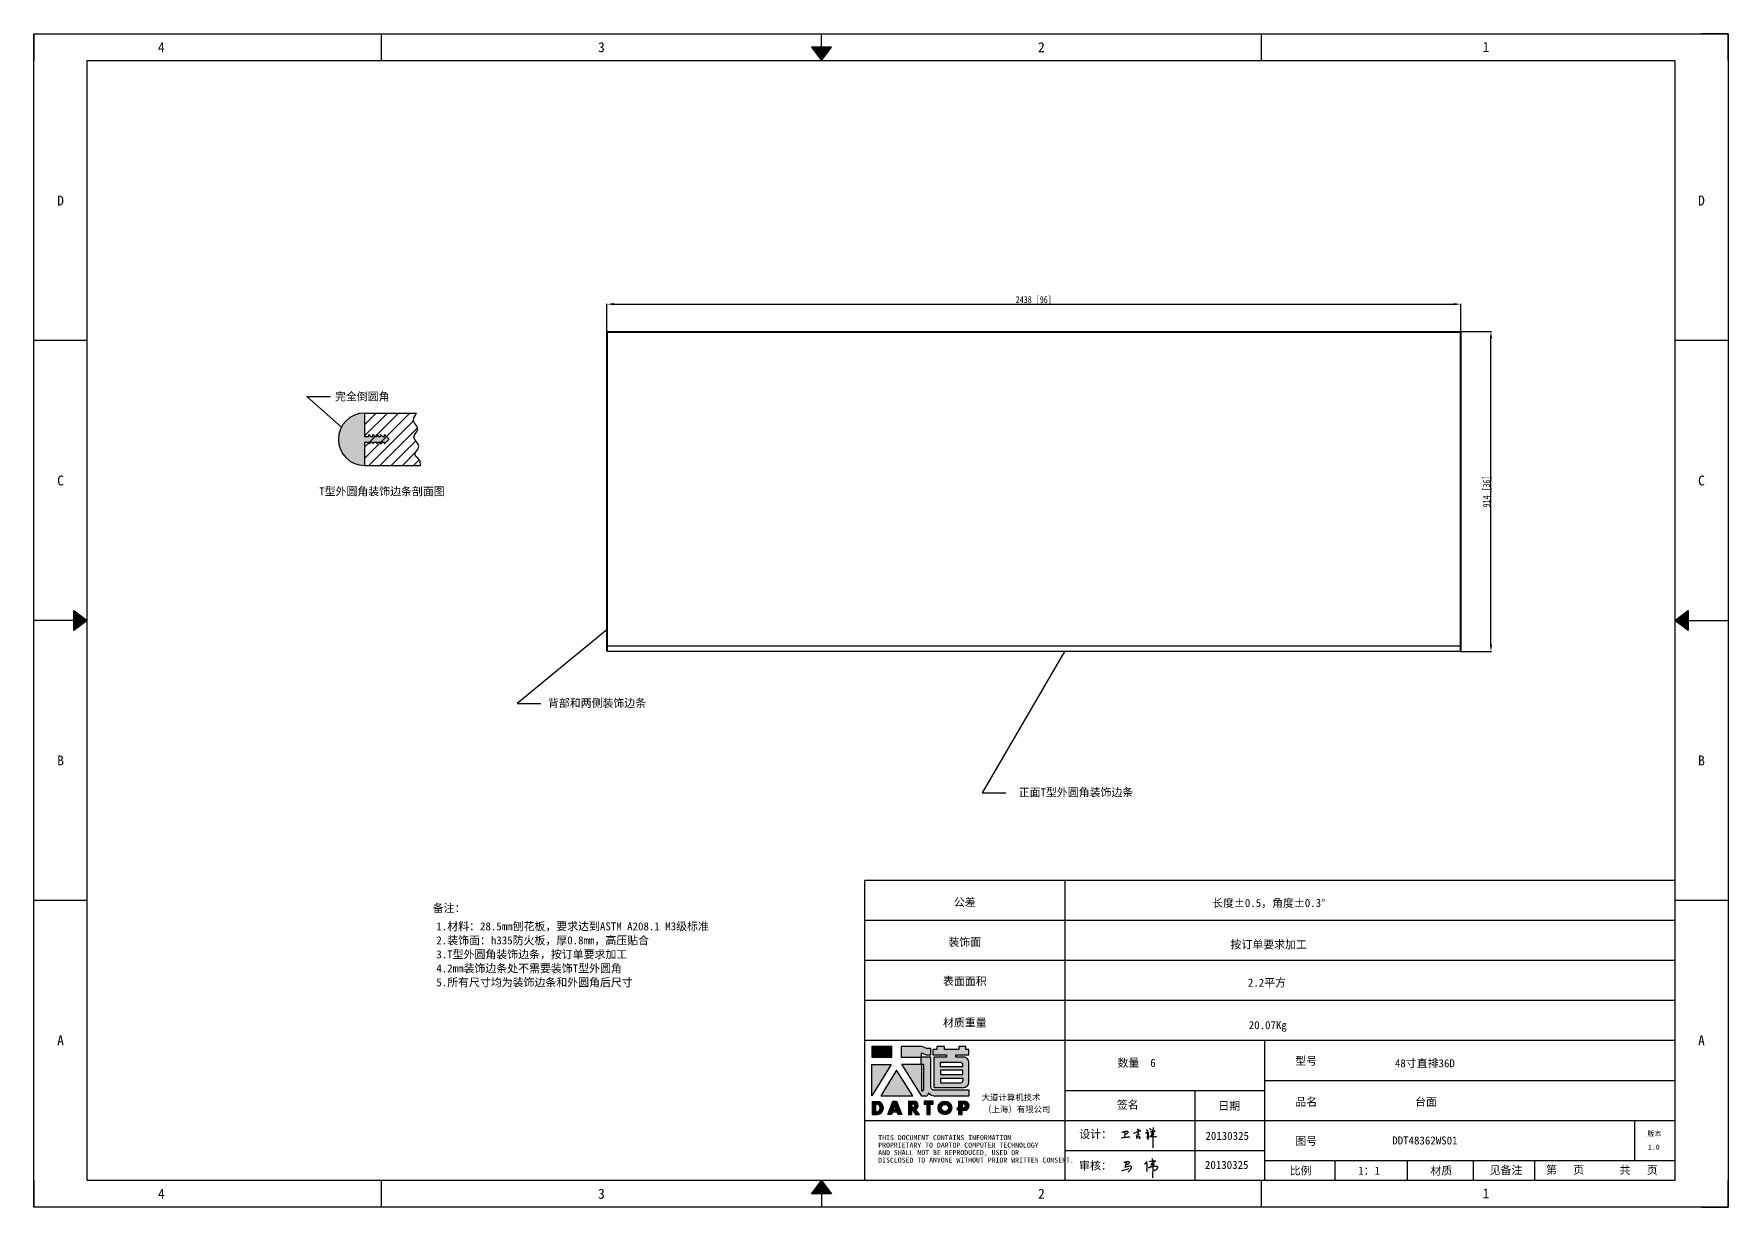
# Model space of a CAD drawing. Header units: inches. Extents: x 777 to 29406, y -38596 to 2393.
# Drawn here: x 777 to 5614, y -7420 to -4070 of the extents above; entities that cross this region are included whole.
import ezdxf
from ezdxf.enums import TextEntityAlignment as Align

# ---------------------------------------------------------------- set-up
doc = ezdxf.new("R2010")
doc.units = ezdxf.units.IN
doc.header["$LTSCALE"] = 0.605
doc.header["$MEASUREMENT"] = 0
doc.header["$PDMODE"] = 3
doc.header["$PDSIZE"] = 0.25
doc.linetypes.add('DOT', pattern=[0.2, 0.1, -0.1])
doc.layers.get('0').update_dxf_attribs({"linetype": 'CONTINUOUS'})
doc.layers.get('Defpoints').update_dxf_attribs({"linetype": 'CONTINUOUS'})
for name, color, linetype in [('02-05848-001_DXF_HATCHING', 7, 'CONTINUOUS'), ('02-05848-001_DXF_TEXT', 7, 'CONTINUOUS'), ('4', 7, 'CONTINUOUS'), ('print', 30, 'CONTINUOUS')]:
    doc.layers.add(name, color=color, linetype=linetype)
doc.layers.add('dim', color=2, linetype='CONTINUOUS', lineweight=9)
doc.styles.add('Dartop', font='')
doc.styles.add('hzHT', font='simhei.ttf')
doc.styles.get("Standard").update_dxf_attribs({"font": 'txt', "width": 0.7})
doc.styles.get('Dartop').set_extended_font_data('FangSong_GB2312')
doc.dimstyles.new('ISO-25', dxfattribs={"dimtxt": 20, "dimasz": 20, "dimexe": 1.25, "dimexo": 0.625, "dimtad": 1, "dimdec": 1, "dimtxsty": 'Standard', "dimcen": 2.5, "dimadec": 0, "dimazin": 0, "dimtfac": 1, "dimtdec": 1, "dimtmove": 0, "dimatfit": 3, "dimfxl": 0, "dimarcsym": 0})
doc.dimstyles.get("Standard").update_dxf_attribs({"dimtxt": 0.1, "dimasz": 0.125, "dimexe": 0.18, "dimexo": 0.0625, "dimgap": 0.09, "dimtad": 0, "dimtih": 1, "dimtoh": 1, "dimdec": 3, "dimzin": 4, "dimdsep": 46, "dimtxsty": 'Standard', "dimblk": '_FILLED', "dimblk1": '_FILLED', "dimblk2": '_FILLED', "dimcen": 0.09, "dimadec": 0, "dimazin": 0, "dimtol": 1, "dimtp": 0.008, "dimtm": 0.008, "dimtfac": 1, "dimtdec": 3, "dimtofl": 0, "dimtmove": 0, "dimatfit": 3, "dimldrblk": '_FILLED', "dimfxl": 0, "dimtolj": 1, "dimtzin": 4, "dimarcsym": 0})

# ---------------------------------------------------------------- blocks, each defined once
blk = doc.blocks.new('_FILLED')
at = {"color": 0, "linetype": 'ByBlock'}
blk.add_solid([(0, 0), (-1, 0.16), (-1, -0.16)], dxfattribs=at)
blk = doc.blocks.new('*U5')
at = {"color": 254, "linetype": 'Continuous', "extrusion": (0, 0, -1)}
for points in [[(-17, 0.333), (-16.812, 0.25), (-17, 0.5)], [(-17, 0.333), (-17.188, 0.25), (-16.812, 0.25)], [(-17, 0.333), (-17, 0.5), (-17.188, 0.25)]]:
    blk.add_solid(points, dxfattribs=at)
blk = doc.blocks.new('*U4')
at = {"color": 254, "linetype": 'Continuous', "extrusion": (0, 0, -1)}
for points in [[(-33.167, 11), (-33, 11), (-33.25, 11.188)], [(-33.167, 11), (-33.25, 11.188), (-33.25, 10.812)], [(-33.167, 11), (-33.25, 10.812), (-33, 11)]]:
    blk.add_solid(points, dxfattribs=at)
blk = doc.blocks.new('*U6')
at = {"color": 254, "linetype": 'Continuous'}
for points in [[(17, 21.667), (17.188, 21.75), (16.812, 21.75)], [(17, 21.667), (16.812, 21.75), (17, 21.5)], [(17, 21.667), (17, 21.5), (17.188, 21.75)]]:
    blk.add_solid(points, dxfattribs=at)
blk = doc.blocks.new('*U3')
at = {"color": 254, "linetype": 'Continuous', "extrusion": (0, 0, -1)}
for points in [[(-0.833, 11), (-0.75, 10.812), (-0.75, 11.188)], [(-0.833, 11), (-0.75, 11.188), (-1, 11)], [(-0.833, 11), (-1, 11), (-0.75, 10.812)]]:
    blk.add_solid(points, dxfattribs=at)
blk = doc.blocks.new('dadao')
for p, q in [((48, 19.2), (44.9, 10.4)), ((44.9, 10.4), (51.2, 10.4)), ((51.2, 10.4), (48, 19.2))]:
    blk.add_line(p, q)
for points in [[(41.8, 121.6), (41.8, 143.7), (-0.4, 143.7), (-0.4, 121.6), (41.8, 121.6)], [(104.8, 122), (104.8, 130.3), (114.1, 126.3), (124.2, 126.3), (124.2, 139.6), (115.9, 139.6), (105.1, 143.9), (61.5, 143.9)], [(61.7, 144), (61.7, 121.3), (103.9, 121.3)], [(113.4, 38.7), (105.1, 38.7), (63, 106.5), (103.9, 106.5), (103.9, 120.9), (103.9, 121.3)], [(109.7, 53.6), (109.7, 106.2), (104.3, 106.2), (104.3, 50.4), (106.6, 50.4)], [(144.6, 94.4), (144.6, 84.8), (192, 84.8), (192, 94.1), (144.9, 94.1)], [(120.2, 45), (119.5, 45), (119.5, 44.6)], [(0, 28), (0, 0), (11.8, 0)], [(0.1, 28), (14, 28)], [(7.1, 21.8), (7.1, 6.1), (12, 6.1)], [(7.1, 21.8), (11.4, 21.8)], [(76.8, 28.2), (76.8, 0), (84.1, 0), (84.1, 11.1), (91.6, -0.1), (100.3, -0.1), (91.7, 11.1)], [(76.8, 28.2), (90.6, 28.2)], [(84, 22.7), (84, 15.3), (87.2, 15.3)], [(84, 22.7), (87.3, 22.7)], [(183.7, 0), (183.7, 9.6), (180.6, 9.6), (180.6, 14.9), (183.8, 14.9), (183.8, 28.1), (196.1, 28.1), (196.5, 28.1)], [(183.7, 0), (190.9, 0), (190.9, 9.6), (198.8, 9.6)], [(194.9, 22.3), (190.8, 22.3), (190.8, 15), (194.4, 15)]]:
    blk.add_lwpolyline(points)
blk.add_lwpolyline([(137.1, 144.2), (137.1, 137.9), (128.3, 137.9), (128.3, 126.5), (157.3, 126.5), (157.3, 121.5), (130.3, 121.5), (130.3, 57.5), (194.4, 57.5, 0.414214), (204.4, 67.5), (204.4, 111.3, 0.414214), (194.4, 121.3), (177.5, 121.3), (177.5, 126.3), (204.7, 126.3), (204.7, 137.7), (198.2, 137.7), (198.2, 143.9), (183.3, 143.9), (183.3, 138), (153, 138), (153, 144.2), (137.1, 144.2)], format="xyb", close=True)
for points in [[(104.8, 122), (123.4, 122), (123.4, 60, 0.414214), (131.4, 52), (204.8, 52), (204.8, 39.1), (131.7, 39.1)], [(144.3, 110.8), (144.3, 101.8), (192.3, 101.8), (192.3, 105.5, 0.414214), (187.3, 110.5), (144.3, 110.5)], [(144.6, 77), (144.6, 67.5), (187.6, 67.5, 0.414214), (192.6, 72.5), (192.6, 76.4), (144.6, 76.4)]]:
    blk.add_lwpolyline(points, format="xyb")
for points in [[(-0.3, 106.2), (40.4, 106.2), (-0.3, 39.7), (-0.3, 106.2)], [(51.7, 94.1), (18.4, 39.3), (86.2, 39.3)], [(43.8, 28.2), (51.8, 28.2), (62.6, -0.1), (55, -0.1), (53.2, 5), (42.9, 5), (41.1, 0), (33.6, 0)], [(110, 28.1), (110, 21.9), (116, 21.9), (116, -0.1), (123.2, -0.1), (123.2, 22), (129.2, 22), (129.2, 28.1), (110, 28.1)]]:
    blk.add_lwpolyline(points, close=True)
for radius in [14.5, 7.44]:
    blk.add_circle((154.2, 14.2), radius)
for centre, radius, start, end in [((99.2, 60.7), 12.6, 305.6399, 325.969), ((111.6, 46.7), 8.19, 282.9811, 347.6627), ((136, 61.7), 22.9, 226.7358, 259.3209), ((8.5, 13.9), 8.49, 294.2143, 69.7177), ((9.6, 14.2), 14.4, 278.6604, 72.3203), ((86.4, 19), 3.8, 282.527, 76.7196), ((88.6, 19.4), 8.95, 290.6073, 77.2124), ((193.7, 18.7), 3.8, 280.9891, 72.5513), ((195.7, 18.6), 9.51, 288.8959, 85.2442)]:
    blk.add_arc(centre, radius, start, end)
blk = doc.blocks.new('h')
for p, q in [((20768.1, -2360.9), (20773, -2359.1)), ((20769.5, -2366.9), (20769.8, -2370.6)), ((20769.8, -2370.6), (20770.9, -2378)), ((20770.9, -2378), (20771.5, -2370.6)), ((20772.4, -2369.3), (20774.9, -2367.8)), ((20773, -2359.1), (20784.1, -2355.2)), ((20773.3, -2331.8), (20775.3, -2338.7)), ((20789.1, -2340.9), (20773.5, -2331.9)), ((20775.3, -2338.7), (20775.6, -2351.2)), ((20775.6, -2351.2), (20775.5, -2357.3)), ((20782.2, -2369.2), (20780, -2377.1)), ((20780, -2377.1), (20788.3, -2371.3)), ((20780.1, -2366.4), (20780.8, -2366.4)), ((20781.9, -2367.4), (20782.2, -2369.2)), ((20845.7, -2343.5), (20848.4, -2353)), ((20848.9, -2370.3), (20847.9, -2424)), ((20848.4, -2353), (20848.9, -2370.3))]:
    blk.add_line(p, q)
for points in [[(20696.6, -2372.4, 0.002073), (20710.6, -2371.9, 0.016137), (20719.6, -2371.3, 0.008314), (20736.9, -2369.3)], [(20699.1, -2348.2, -0.029745), (20704.6, -2345.4, -0.046842), (20708.4, -2344.2, -0.00919), (20714.3, -2343, -0.018517), (20717.2, -2342.5, -0.037841), (20720.3, -2342.4, -0.039541), (20723.2, -2342.8, -0.149785), (20726, -2344.3, -0.204935), (20726.9, -2346.6, -0.074872), (20726.5, -2348.3, -0.061615), (20725.6, -2350.3, -0.034204), (20723.8, -2352.6, -0.045776), (20722.3, -2354.1, -0.054985), (20720.4, -2355.3, -0.036348), (20717.3, -2356.5, -0.067752), (20715.7, -2356.8, -0.043553), (20713.2, -2356.7)], [(20755, -2351.9, -0.024077), (20759.9, -2350.1, -0.013147), (20768.7, -2346.5, -0.00522), (20775.4, -2344.1, -0.018517), (20777.3, -2343.4, -0.008274), (20786.3, -2341, -0.039541), (20788.3, -2340.8, -0.079216), (20789.4, -2341, -0.204935)], [(20813.5, -2350.1, 0.007348), (20815.9, -2348.7, 0.008421), (20818, -2347.3, 0.009459), (20819.7, -2346.2, -0.016325), (20820.7, -2345.5, -0.173771), (20821.8, -2345.3, -0.085159), (20823.9, -2346, -0.125883), (20826, -2347.9, -0.160659), (20826.6, -2350.1, -0.010447), (20826.5, -2352.3, -0.008247), (20826.2, -2355.1, -0.002698), (20825.3, -2374, 0.001562), (20823.9, -2383.7, 0.016137)], [(20816.8, -2335, -0.053561), (20819.6, -2336.1, -0.075272), (20821.3, -2337.3, -0.005295), (20822.5, -2338.5, -0.009337), (20823.1, -2339.1, -0.026146), (20823.7, -2339.8, -0.016644), (20824.5, -2340.9)], [(20832.1, -2329.2, -0.053561), (20834.9, -2330.3, -0.075272), (20836.7, -2331.5, -0.005295), (20837.8, -2332.6, -0.009337), (20838.5, -2333.3, -0.026146), (20839, -2334, -0.016644), (20839.8, -2335.1)], [(20836, -2343.7, -0.02797), (20842.1, -2342.6, -0.048868), (20845.6, -2342.2, -0.00919), (20851.1, -2341.4, -0.018517), (20853.9, -2341.1, -0.037841), (20856.7, -2341.2, -0.039541), (20859.4, -2341.6, -0.018282), (20840.6, -2354.7, -0.000937)], [(20847.6, -2340.2, 0.021784), (20849.6, -2335.9, 0.028296), (20850.8, -2332.4, 0.008136), (20851.9, -2328.2, 0.028913), (20852.2, -2327, 0.08193), (20852.1, -2325.9, 0.075058), (20851.7, -2324.7, 0.275043)]]:
    blk.add_lwpolyline(points, format="xyb")
for points in [[(20711.3, -2343.5), (20711.3, -2343.5), (20711.5, -2355.8), (20710.7, -2368), (20710.6, -2371.9)], [(20821.5, -2350.6), (20822.4, -2359.2), (20822.2, -2364.9), (20821.7, -2369), (20821.3, -2376.3), (20823.6, -2368.5), (20827.2, -2366.3), (20829.5, -2366.3)], [(20840.6, -2354.7), (20850, -2354.7), (20855, -2354.3), (20845.9, -2361.1), (20840.5, -2364), (20833, -2367.5), (20863.2, -2367.4), (20865.9, -2367.3)]]:
    blk.add_lwpolyline(points)
for centre, radius, start, end in [((20773.7, -2371.2), 2.3, 121.9907, 163.60158), ((20787.5, -2406), 40.3, 100.61827, 108.24823), ((20780.8, -2367.6), 1.15, 9.4675, 90)]:
    blk.add_arc(centre, radius, start, end)
blk = doc.blocks.new('*D26')
at = {"layer": 'Defpoints', "color": 0, "transparency": 16777216}
for p in [(4850.7, -4842), (2412.7, -4921.9), (4850.7, -4921.9)]:
    blk.add_point(p, dxfattribs=at)
at = {"layer": 'dim', "color": 0, "lineweight": -2, "transparency": 16777216}
for p, q in [((2412.7, -4921.3), (2412.7, -4840.7)), ((2432.7, -4842), (4830.7, -4842)), ((4850.7, -4921.3), (4850.7, -4840.7))]:
    blk.add_line(p, q, dxfattribs=at)
at = {"layer": 'dim', "color": 0, "transparency": 16777216}
for points in [[(2432.7, -4838.6), (2432.7, -4845.3), (2412.7, -4842)], [(4830.7, -4838.6), (4830.7, -4845.3), (4850.7, -4842)]]:
    blk.add_solid(points, dxfattribs=at)
at = {"layer": 'dim', "color": 0, "transparency": 16777216, "insert": (3631.7, -4831.3), "char_height": 20, "attachment_point": 5}
blk.add_mtext('2438 [96]', dxfattribs=at)
blk = doc.blocks.new('*D27')
at = {"layer": 'Defpoints', "color": 0, "transparency": 16777216}
for p in [(4848.7, -4919.9), (4937.1, -4919.9), (4848.7, -5833.9)]:
    blk.add_point(p, dxfattribs=at)
at = {"layer": 'dim', "color": 0, "lineweight": -2, "transparency": 16777216}
for p, q in [((4849.4, -4919.9), (4938.3, -4919.9)), ((4937.1, -5813.9), (4937.1, -4939.9)), ((4849.4, -5833.9), (4938.3, -5833.9))]:
    blk.add_line(p, q, dxfattribs=at)
at = {"layer": 'dim', "color": 0, "transparency": 16777216}
for points in [[(4933.7, -4939.9), (4940.4, -4939.9), (4937.1, -4919.9)], [(4933.7, -5813.9), (4940.4, -5813.9), (4937.1, -5833.9)]]:
    blk.add_solid(points, dxfattribs=at)
at = {"layer": 'dim', "color": 0, "transparency": 16777216, "insert": (4926.4, -5376.9), "char_height": 20, "attachment_point": 5, "rotation": 90}
blk.add_mtext('914 [36]', dxfattribs=at)

msp = doc.modelspace()

# ---------------------------------------------------------------- hatches: boundary and pattern name
for points in [[(3226.38, -6962.27), (3169.43, -6962.27), (3169.43, -6992.03), (3226.38, -6992.03)], [(3224.55, -7012.85), (3169.58, -7012.85), (3169.58, -7102.6)], [(3239.79, -7029.13), (3194.85, -7103.19), (3286.35, -7103.19)], [(3344.45, -7118.35), (3318.45, -7118.35), (3318.45, -7126.6), (3326.56, -7126.6), (3326.56, -7156.32), (3336.27, -7156.32), (3336.27, -7126.58), (3344.45, -7126.58)]]:
    msp.add_hatch(color=0).paths.add_polyline_path(points)
h = msp.add_hatch(color=0)
h.paths.add_polyline_path([(3311.5, -6980.35), (3324.07, -6985.78), (3337.66, -6985.78), (3337.66, -6967.8), (3326.45, -6967.8), (3311.84, -6962.03), (3253.3, -6962.03), (3253.3, -6992.45), (3310.26, -6992.45), (3310.26, -6993.06), (3310.26, -7012.51), (3255.02, -7012.51), (3311.83, -7103.94), (3323.08, -7103.94, 0.2793748), (3331.3, -7095.95), (3331.3, -7095.53), (3332.29, -7095.53, 0.1431454), (3347.78, -7103.41), (3446.5, -7103.41), (3446.5, -7086.07), (3347.36, -7086.07, -0.4142136), (3336.56, -7075.27), (3336.56, -6991.49), (3311.5, -6991.49)])
h.paths.add_polyline_path([(3310.83, -7012.89), (3318.07, -7012.9), (3318.07, -7083.86, -0.0889357), (3313.87, -7088.17), (3310.81, -7088.17)], flags=16)
h = msp.add_hatch(color=0)
h.paths.add_polyline_path([(3446.33, -6970.32), (3437.55, -6970.32), (3437.55, -6961.96), (3417.47, -6961.96), (3417.47, -6969.9), (3376.48, -6969.9), (3376.48, -6961.54), (3355.01, -6961.54), (3355.01, -6970.05), (3343.15, -6970.05), (3343.15, -6985.46), (3382.3, -6985.46), (3382.3, -6992.27), (3345.82, -6992.27), (3345.82, -7078.53), (3432.41, -7078.53, 0.4142136), (3445.91, -7065.03), (3445.91, -7005.96, 0.4142136), (3432.41, -6992.46), (3409.52, -6992.46), (3409.52, -6985.78), (3446.33, -6985.78)])
h.paths.add_polyline_path([(3422.85, -7007.08, -0.4142136), (3429.6, -7013.83), (3429.6, -7018.78), (3364.77, -7018.78), (3364.77, -7007.08)], flags=16)
h.paths.add_polyline_path([(3429.18, -7029.23), (3429.18, -7041.76), (3365.19, -7041.76), (3365.19, -7029.23)], flags=16)
h.paths.add_polyline_path([(3430.02, -7053.04), (3430.02, -7058.41, -0.4142136), (3423.27, -7065.16), (3365.19, -7065.16), (3365.19, -7053.04)], flags=16)
h = msp.add_hatch(color=0)
h.paths.add_polyline_path([(3188.84, -7118.48), (3169.99, -7118.48), (3169.99, -7156.21), (3185.87, -7156.21, 0.7930159)])
h.paths.add_polyline_path([(3186.15, -7147.95), (3179.55, -7147.95), (3179.55, -7126.74), (3185.42, -7126.74, -0.6713609)], flags=16)
h = msp.add_hatch(color=0)
h.paths.add_polyline_path([(3239.93, -7118.17), (3229.17, -7118.17), (3215.33, -7156.25), (3225.52, -7156.25), (3227.92, -7149.5), (3241.73, -7149.5), (3244.18, -7156.33), (3254.46, -7156.33)])
h.paths.add_polyline_path([(3239.09, -7142.23), (3230.54, -7142.23), (3234.74, -7130.26)], flags=16)
h = msp.add_hatch(color=0)
h.paths.add_polyline_path([(3292.24, -7118.2), (3273.69, -7118.2), (3273.69, -7156.27), (3283.5, -7156.27), (3283.5, -7141.18), (3293.57, -7156.41), (3305.41, -7156.41), (3293.82, -7141.27, 0.7440549)])
h.paths.add_polyline_path([(3283.41, -7135.54), (3283.41, -7125.55), (3287.79, -7125.55, -0.796809), (3287.72, -7135.54)], flags=16)
h = msp.add_hatch(color=0)
h.paths.add_polyline_path([(3358.59, -7137.1, 1), (3397.68, -7137.1, 1)])
h.paths.add_polyline_path([(3388.18, -7137.1, -1), (3368.09, -7137.1, -1)], flags=16)
h = msp.add_hatch(color=0)
h.paths.add_polyline_path([(3435.18, -7118.29), (3434.62, -7118.29), (3418.09, -7118.29), (3418.09, -7136.06), (3413.7, -7136.06), (3413.7, -7143.27), (3418.02, -7143.27), (3418.02, -7156.21), (3427.67, -7156.21), (3427.67, -7143.22), (3438.27, -7143.22, 0.8123038)])
h.paths.add_polyline_path([(3427.53, -7136.01), (3427.53, -7126.07), (3433.02, -7126.07, -0.7782134), (3432.46, -7136.01)], flags=16)
at = {"layer": '02-05848-001_DXF_HATCHING', "linetype": 'Continuous'}
h = msp.add_hatch(color=2, dxfattribs=at)
edge = h.paths.add_edge_path()
edge.add_line((1738.59, -5236.02), (1744.63, -5236.02))
edge.add_line((1744.63, -5236.02), (1744.63, -5241.06))
edge.add_line((1744.63, -5241.06), (1749.69, -5236.02))
edge.add_line((1749.69, -5236.02), (1755.74, -5236.02))
edge.add_line((1755.74, -5236.02), (1755.74, -5241.06))
edge.add_line((1755.74, -5241.06), (1760.8, -5236.02))
edge.add_line((1760.8, -5236.02), (1766.84, -5236.02))
edge.add_line((1766.84, -5236.02), (1766.84, -5241.06))
edge.add_line((1766.84, -5241.06), (1771.9, -5236.02))
edge.add_line((1771.9, -5236.02), (1777.94, -5236.02))
edge.add_line((1777.94, -5236.02), (1777.94, -5241.06))
edge.add_line((1777.94, -5241.06), (1791.22, -5227.83))
edge.add_line((1777.94, -5214.61), (1791.22, -5227.83))
edge.add_line((1777.94, -5219.65), (1777.94, -5214.61))
edge.add_line((1771.9, -5219.65), (1777.94, -5219.65))
edge.add_line((1766.84, -5214.61), (1771.9, -5219.65))
edge.add_line((1766.84, -5219.65), (1766.84, -5214.61))
edge.add_line((1760.8, -5219.65), (1766.84, -5219.65))
edge.add_line((1755.74, -5214.61), (1760.8, -5219.65))
edge.add_line((1755.74, -5219.65), (1755.74, -5214.61))
edge.add_line((1749.69, -5219.65), (1755.74, -5219.65))
edge.add_line((1744.63, -5214.61), (1749.69, -5219.65))
edge.add_line((1744.63, -5219.65), (1744.63, -5214.61))
edge.add_line((1738.59, -5219.65), (1744.63, -5219.65))
edge.add_line((1733.53, -5214.61), (1738.59, -5219.65))
edge.add_line((1733.53, -5219.65), (1733.53, -5214.61))
edge.add_line((1720.96, -5219.65), (1733.53, -5219.65))
edge.add_line((1720.96, -5153.03), (1720.96, -5219.65))
edge.add_arc((1720.96, -5227.83), 74.8, 90, 270)
edge.add_line((1720.96, -5236.02), (1720.96, -5302.64))
edge.add_line((1720.96, -5236.02), (1733.53, -5236.02))
edge.add_line((1733.53, -5236.02), (1733.53, -5241.06))
edge.add_line((1733.53, -5241.06), (1738.59, -5236.02))

# ---------------------------------------------------------------- linework, layer by layer
at = {"color": 0, "linetype": 'DOT'}
for p, q in [((776.76, -4070.13), (5538, -4070.13)), ((776.76, -7344.34), (776.76, -4146.28)), ((5614.14, -4146.28), (5614.14, -7344.34)), ((5538, -7420.49), (776.76, -7420.49))]:
    msp.add_line(p, q, dxfattribs=at)
at = {"color": 0}
for p, q in [((776.76, -4070.13), (776.76, -4146.28)), ((1768.85, -4146.28), (1768.85, -4070.13)), ((3025.23, -4108.21), (3025.23, -4070.13)), ((4281.61, -4146.28), (4281.61, -4070.13)), ((5614.14, -4070.13), (5538, -4070.13)), ((5614.14, -4146.28), (5614.14, -4070.13)), ((929.05, -7344.34), (929.05, -4146.28)), ((929.05, -4146.28), (5461.85, -4146.28)), ((5461.85, -4146.28), (5461.85, -7344.34)), ((929.05, -4945.8), (776.76, -4945.8)), ((5614.14, -4945.8), (5461.85, -4945.8)), ((890.98, -5745.31), (776.76, -5745.31)), ((5499.93, -5745.31), (5614.14, -5745.31)), ((3148.97, -7344.34), (3148.97, -6487.72)), ((5461.85, -6487.72), (3148.97, -6487.72)), ((3720.05, -6487.72), (3720.05, -7344.34)), ((929.05, -6544.83), (776.76, -6544.83)), ((5614.14, -6544.83), (5461.85, -6544.83)), ((5461.85, -6601.94), (3148.97, -6601.94)), ((5461.85, -6716.15), (3148.97, -6716.15)), ((5461.85, -6830.37), (3148.97, -6830.37)), ((5461.85, -6944.59), (3148.97, -6944.59)), ((4291.13, -7344.34), (4291.13, -6944.59)), ((4291.13, -7058.8), (5461.85, -7058.8)), ((3720.05, -7087.36), (4291.13, -7087.36)), ((4091.25, -7087.36), (4091.25, -7344.34)), ((3148.97, -7173.02), (3720.05, -7173.02)), ((3720.05, -7173.02), (5461.85, -7173.02)), ((5347.64, -7287.24), (5347.64, -7173.02)), ((3720.05, -7258.68), (4291.13, -7258.68)), ((4291.13, -7287.24), (5461.85, -7287.24)), ((4492.05, -7344.34), (4492.05, -7287.24)), ((4699.12, -7344.34), (4699.12, -7287.24)), ((4887.36, -7344.34), (4887.36, -7287.24)), ((5062.1, -7344.34), (5062.1, -7287.24)), ((776.76, -7344.34), (776.76, -7420.49)), ((5461.85, -7344.34), (929.05, -7344.34)), ((1768.85, -7420.49), (1768.85, -7344.34)), ((4281.61, -7420.49), (4281.61, -7344.34)), ((5614.14, -7420.49), (5614.14, -7344.34)), ((3025.23, -7382.42), (3025.23, -7420.49)), ((5538, -7420.49), (5614.14, -7420.49))]:
    msp.add_line(p, q, dxfattribs=at)
for p, q in [((2412.73, -4921.92), (4850.73, -4921.92)), ((2412.73, -5831.92), (2412.73, -4921.92)), ((2414.73, -4919.92), (4848.73, -4919.92)), ((2414.73, -5833.92), (2414.73, -4919.92)), ((4848.73, -4919.92), (4848.73, -5833.92)), ((4850.73, -4921.92), (4850.73, -5831.92)), ((4848.73, -5818.92), (2414.73, -5818.92)), ((4848.73, -5833.92), (2414.73, -5833.92)), ((3969.34, -7303.13), (3965.31, -7305.29)), ((3965.54, -7298.59), (3972.67, -7298.59)), ((3976.48, -7298.24), (3969.34, -7303.13)), ((3969.6, -7281.65), (3971.24, -7295.34)), ((3971.24, -7295.34), (3971.51, -7305.45)), ((3972.67, -7298.59), (3976.48, -7298.24)), ((3965.31, -7305.29), (3959.69, -7308.32)), ((3971.51, -7305.45), (3970.9, -7336.89))]:
    msp.add_line(p, q)
at = {"color": 2, "linetype": 'Continuous'}
for p, q in [((1720.96, -5186.29), (1754.22, -5153.03)), ((1720.96, -5218.32), (1786.25, -5153.03)), ((1720.96, -5250.35), (1818.28, -5153.03)), ((1720.96, -5282.38), (1850.3, -5153.03)), ((1732.72, -5302.64), (1860.44, -5174.93)), ((1764.75, -5302.64), (1871.89, -5195.5)), ((1796.78, -5302.64), (1867.12, -5232.29)), ((1828.81, -5302.64), (1866.62, -5264.83)), ((1860.83, -5302.64), (1876.69, -5286.78))]:
    msp.add_line(p, q, dxfattribs=at)
at = {"color": 7, "linetype": 'Continuous'}
for p, q in [((1720.96, -5153.03), (1720.96, -5219.65)), ((1720.96, -5153.03), (1869.34, -5153.03)), ((1860.38, -5174.81), (1861.96, -5166.83)), ((1864.21, -5182.72), (1860.38, -5174.81)), ((1861.96, -5166.83), (1866.61, -5158.68)), ((1866.61, -5158.68), (1869.34, -5153.03)), ((1720.96, -5219.65), (1733.53, -5219.65)), ((1733.53, -5219.65), (1733.53, -5214.61)), ((1733.53, -5214.61), (1738.59, -5219.65)), ((1738.59, -5219.65), (1744.63, -5219.65)), ((1744.63, -5219.65), (1744.63, -5214.61)), ((1744.63, -5214.61), (1749.69, -5219.65)), ((1749.69, -5219.65), (1755.74, -5219.65)), ((1755.74, -5219.65), (1755.74, -5214.61)), ((1755.74, -5214.61), (1760.8, -5219.65)), ((1760.8, -5219.65), (1766.84, -5219.65)), ((1766.84, -5219.65), (1766.84, -5214.61)), ((1766.84, -5214.61), (1771.9, -5219.65)), ((1771.9, -5219.65), (1777.94, -5219.65)), ((1777.94, -5219.65), (1777.94, -5214.61)), ((1777.94, -5214.61), (1791.22, -5227.83)), ((1861.95, -5221.31), (1864.87, -5213.69)), ((1865.75, -5230.53), (1861.95, -5221.31)), ((1870.06, -5190.56), (1864.21, -5182.72)), ((1864.87, -5213.69), (1870.1, -5206.04)), ((1872.99, -5198.45), (1870.06, -5190.56)), ((1870.1, -5206.04), (1872.99, -5198.45)), ((1720.96, -5236.02), (1720.96, -5302.64)), ((1720.96, -5236.02), (1733.53, -5236.02)), ((1733.53, -5241.06), (1738.59, -5236.02)), ((1733.53, -5236.02), (1733.53, -5241.06)), ((1738.59, -5236.02), (1744.63, -5236.02)), ((1744.63, -5241.06), (1749.69, -5236.02)), ((1744.63, -5236.02), (1744.63, -5241.06)), ((1749.69, -5236.02), (1755.74, -5236.02)), ((1755.74, -5241.06), (1760.8, -5236.02)), ((1755.74, -5236.02), (1755.74, -5241.06)), ((1760.8, -5236.02), (1766.84, -5236.02)), ((1766.84, -5241.06), (1771.9, -5236.02)), ((1766.84, -5236.02), (1766.84, -5241.06)), ((1771.9, -5236.02), (1777.94, -5236.02)), ((1777.94, -5241.06), (1791.22, -5227.83)), ((1777.94, -5236.02), (1777.94, -5241.06)), ((1864.32, -5270.18), (1867.26, -5263.34)), ((1867.26, -5276.69), (1864.32, -5270.18)), ((1872.86, -5239.69), (1865.75, -5230.53)), ((1867.26, -5263.34), (1872.75, -5256.18)), ((1872.75, -5256.18), (1876.14, -5248.9)), ((1876.14, -5248.9), (1872.86, -5239.69)), ((1720.96, -5302.64), (1879.99, -5302.64)), ((1873.6, -5283.11), (1867.26, -5276.69)), ((1879.29, -5289.88), (1873.6, -5283.11)), ((1880.64, -5301.26), (1879.29, -5289.88)), ((1879.99, -5302.64), (1880.64, -5301.26))]:
    msp.add_line(p, q, dxfattribs=at)
at = {"color": 0}
for points in [[(3025.23, -4146.28), (3053.79, -4108.21), (2996.68, -4108.21), (3025.23, -4146.28)], [(929.05, -5745.31), (890.98, -5773.87), (890.98, -5716.76), (929.05, -5745.31)], [(5461.85, -5745.31), (5499.93, -5716.76), (5499.93, -5773.87), (5461.85, -5745.31)], [(3025.23, -7344.34), (3053.79, -7382.42), (2996.68, -7382.42), (3025.23, -7344.34)]]:
    msp.add_lwpolyline(points, close=True, dxfattribs=at)
for points in [[(3888.38, -7293.65, -0.029745), (3891.64, -7292.01, -0.0468422), (3893.85, -7291.3, -0.0091902), (3897.3, -7290.61, -0.0185172), (3899.03, -7290.36, -0.0378406), (3900.82, -7290.3, -0.0395413), (3902.51, -7290.51, -0.1497852), (3904.17, -7291.41, -0.2049352), (3904.68, -7292.73, -0.0748717), (3904.48, -7293.76, -0.0616146), (3903.92, -7294.91, -0.0342039), (3902.9, -7296.25, -0.0457759), (3901.98, -7297.13, -0.054985), (3900.88, -7297.82, -0.0363479), (3899.05, -7298.55, -0.0677521), (3898.13, -7298.71, -0.0435534), (3896.69, -7298.63)], [(3959.69, -7308.32, -0.029745), (3964.79, -7305.77, -0.0468422), (3968.24, -7304.66, -0.0091902), (3973.62, -7303.57, -0.0185172), (3976.31, -7303.18, -0.0378406), (3979.1, -7303.1, -0.0395413), (3981.74, -7303.42, -0.1497852), (3984.33, -7304.84, -0.2049352), (3985.12, -7306.88, -0.0748717), (3984.82, -7308.49, -0.0616146), (3983.94, -7310.28, -0.0342039), (3982.34, -7312.38, -0.0457759), (3980.92, -7313.75, -0.054985), (3979.19, -7314.83, -0.0363479), (3976.34, -7315.97, -0.0677521), (3974.9, -7316.21, -0.0435534), (3972.65, -7316.1)], [(3962.03, -7290.17, -0.0279703), (3966.65, -7289.32, -0.0488679), (3969.32, -7289.03, -0.0091902), (3973.53, -7288.41, -0.0185172), (3975.63, -7288.22, -0.0378406), (3977.78, -7288.26, -0.0395413), (3979.82, -7288.62, -0.0182819), (3965.54, -7298.59, -0.0009369)]]:
    msp.add_lwpolyline(points, format="xyb")
msp.add_lwpolyline([(3895.57, -7290.94), (3895.57, -7290.94), (3894.48, -7297.63), (3892.69, -7303.92), (3891.51, -7307.78)])
for centre, radius, start, end in [((2414.73, -4921.92), 2, 90, 180), ((4848.73, -4921.92), 2, 0, 90), ((2414.73, -5831.92), 2, 180, 270), ((4848.73, -5831.92), 2, 270, 0), ((3922.9, -7417.13), 114.87, 100.36867, 102.47486), ((3907.32, -7331.98), 28.31, 96.12534, 100.36867), ((3905.81, -7317.92), 14.17, 87.45704, 96.12534), ((3905.86, -7316.73), 12.98, 78.39957, 87.45704), ((3907.69, -7307.8), 3.86, 44.32465, 78.39957), ((3920.21, -7248.35), 56.38, 299.26546, 300.9495), ((4047.94, -7720.95), 435.33, 102.46592, 103.2053), ((3751.28, -7087.15), 288.25, 313.36613, 315.29608), ((3954.01, -7297.72), 1.84, 52.37575, 91.29116), ((2332.79, -7245.43), 1623.37, 357.56566, 358.05728), ((3953.38, -7297.44), 2.11, 357.19683, 33.70518), ((3905.84, -7294.32), 49.77, 352.91255, 354.80268), ((3924.51, -7296.02), 31.02, 354.80268, 357.19683), ((3880.03, -7304.27), 12.07, 281.07698, 291.21263), ((3614.67, -6227.16), 1121.29, 283.91895, 284.97151), ((3909.95, -7339.7), 36.86, 113.20245, 120.0175), ((3901.3, -7319.52), 14.9, 102.47486, 113.20245), ((3898.9, -7309.92), 9.51, 283.81625, 294.03051), ((3900.93, -7314.63), 4.39, 294.83643, 309.90113), ((3842.47, -7260.69), 83.89, 316.91956, 320.58866), ((3890.01, -7301.44), 21.33, 324.09481, 331.37836), ((3906.56, -7309.81), 2.85, 319.57307, 337.48549), ((3898.71, -7303.54), 12.81, 324.91067, 333.34843), ((3904.94, -7305.87), 6.24, 326.76781, 340.87102), ((3908.93, -7306.6), 2.14, 357.99839, 44.32465), ((3906.83, -7306.52), 4.24, 340.87102, 357.99839), ((4864.43, -7451.8), 920.05, 171.41017, 171.76808)]:
    msp.add_arc(centre, radius, start, end)
at = {"color": 7, "linetype": 'Continuous'}
msp.add_arc((1720.96, -5227.83), 74.8, 90, 270, dxfattribs=at)
at = {"layer": 'print'}
msp.add_lwpolyline([(776.76, -4070.13), (5614.14, -4070.13), (5614.14, -7420.49), (776.76, -7420.49)], close=True, dxfattribs=at)

# ---------------------------------------------------------------- block references
at = {"color": 0, "linetype": 'Continuous', "xscale": 152.2888407109637, "yscale": 152.2888407109637, "zscale": 152.2888407109637}
for name, p in [('*U6', (436.32, -7420.49)), ('*U3', (776.76, -7420.49)), ('*U4', (436.32, -7420.49)), ('*U5', (436.32, -7420.49))]:
    msp.add_blockref(name, p, dxfattribs=at)
at = {"color": 0}
for name, p, xscale, yscale, zscale in [('dadao', (3169.99, -7156.21), 1.349832906196347, 1.349832906196347, 1.349832906196347), ('h', (-8239.53, -5831.88), 0.585704211006083, 0.585704211006083, 0.585704211006083)]:
    msp.add_blockref(name, p, dxfattribs=dict(at, xscale=xscale, yscale=yscale, zscale=zscale))

# ---------------------------------------------------------------- texts
for s, height, style, p in [('4', 28.55, 'Dartop', (1140.66, -4108.21)), ('3', 28.55, 'Dartop', (2397.04, -4108.21)), ('2', 28.55, 'Dartop', (3653.42, -4108.21)), ('1', 28.55, 'Dartop', (4922.82, -4107.3)), ('D', 28.55, 'Dartop', (852.91, -4546.04)), ('D', 28.55, 'Dartop', (5538, -4546.04)), ('C', 28.55, 'Dartop', (852.91, -5345.55)), ('T型外圆角装饰边条剖面图', 22.8433, 'hzHT', (1770.58, -5376.56)), ('C', 28.55, 'Dartop', (5538, -5345.55)), ('B', 28.55, 'Dartop', (852.91, -6145.07)), ('B', 28.55, 'Dartop', (5538, -6145.07)), ('备注：', 22.843, 'hzHT', (1962.24, -6566.72)), ('公差', 22.843, 'hzHT', (3434.76, -6549.84)), ('长度%%P0.5，角度%%P0.3%%D', 22.8433, 'hzHT', (4302.31, -6551.9)), ('1.材料：28.5mm刨花板，要求达到ASTM A208.1 M3级标准', 22.8433, 'hzHT', (2314.93, -6618.71)), ('2.装饰面：h335防火板，厚0.8mm，高压贴合           ', 22.8433, 'hzHT', (2314.93, -6658.71)), ('装饰面', 22.843, 'hzHT', (3434.76, -6663.71)), ('按订单要求加工', 22.843, 'hzHT', (4302.31, -6670.68)), ('3.T型外圆角装饰边条，按订单要求加工               ', 22.8433, 'hzHT', (2314.93, -6698.71)), ('4.2mm装饰边条处不需要装饰T型外圆角                ', 22.8433, 'hzHT', (2314.93, -6738.71)), ('5.所有尺寸均为装饰边条和外圆角后尺寸              ', 22.8433, 'hzHT', (2314.93, -6778.71)), ('表面面积', 22.843, 'hzHT', (3434.76, -6775.39)), ('2.2平方', 22.843, 'hzHT', (4297.35, -6779.56)), ('材质重量', 22.843, 'hzHT', (3434.76, -6893.64)), ('20.07Kg', 22.843, 'hzHT', (4299.83, -6900.82)), ('A', 28.55, 'Dartop', (852.91, -6944.59)), ('A', 28.55, 'Dartop', (5538, -6944.59)), ('数量  6', 22.843, 'hzHT', (3925.26, -7008.53)), ('型号', 22.843, 'hzHT', (4409.65, -7002.69)), ('48寸直排36D', 22.843, 'hzHT', (4748.4, -7009.7)), ('品名', 22.843, 'hzHT', (4409.65, -7119.96)), ('台面', 22.843, 'hzHT', (4751.59, -7119.96)), ('签名', 22.843, 'hzHT', (3899.91, -7128.33)), ('日期', 22.843, 'hzHT', (4189.76, -7131.14)), ('20130325', 22.843, 'hzHT', (4183.9, -7217.02)), ('版本', 14.277, 'hzHT', (5403.64, -7210.92)), ('图号', 22.843, 'hzHT', (4409.65, -7231.62)), ('DDT48362WS01', 22.8433, 'hzHT', (4748.4, -7230.13)), ('1.0', 14.277, 'Dartop', (5401.93, -7249.08)), ('20130325', 22.843, 'hzHT', (4182.54, -7299.91)), ('比例', 22.843, 'hzHT', (4393.72, -7316.39)), ('材质', 22.843, 'hzHT', (4795.35, -7316.39)), ('见备注', 22.843, 'hzHT', (4979.87, -7314.71)), ('第   页', 22.843, 'hzHT', (5148.71, -7314.02)), ('共   页', 22.843, 'hzHT', (5358.55, -7314.85)), ('1：1', 22.843, 'hzHT', (4589.01, -7316.39)), ('4', 28.55, 'Dartop', (1140.66, -7382.42)), ('3', 28.55, 'Dartop', (2397.04, -7382.42)), ('2', 28.55, 'Dartop', (3653.42, -7382.42)), ('1', 28.55, 'Dartop', (4922.82, -7381.51))]:
    msp.add_text(s, height=height, dxfattribs=dict(at, style=style)).set_placement(p, align=Align.MIDDLE_CENTER)
at = {"color": 0, "style": 'hzHT'}
for s, height, p in [('设计：', 22.843, (3761.53, -7223.5)), ('THIS DOCUMENT CONTAINS INFORMATION', 14.2771, (3187.51, -7229.13)), ('PROPRIETARY TO DARTOP COMPUTER TECHNOLOGY', 14.2771, (3187.51, -7250.54)), ('AND SHALL NOT BE REPRODUCED, USED OR', 14.2771, (3187.51, -7271.96)), ('DISCLOSED TO ANYONE WITHOUT PRIOR WRITTEN CONSENT.', 14.2771, (3187.51, -7293.37)), ('审核：', 22.843, (3761.19, -7313.46))]:
    msp.add_text(s, height=height, dxfattribs=at).set_placement(p)
at = {"layer": '4', "color": 0, "style": 'hzHT'}
for s, p in [('大道计算机技术', (3482.8, -7115.73)), ('（上海）有限公司', (3487.11, -7149.87))]:
    msp.add_text(s, height=17.132, dxfattribs=at).set_placement(p)
at = {"layer": 'dim', "color": 0, "style": 'hzHT'}
for s, height, p in [('完全倒圆角', 22.843, (1714.26, -5105.82)), ('背部和两侧装饰边条', 22.843, (2384.72, -5981.14)), ('正面T型外圆角装饰边条', 22.8433, (3752.2, -6235.94))]:
    msp.add_text(s, height=height, dxfattribs=at).set_placement(p, align=Align.MIDDLE_CENTER)

# ---------------------------------------------------------------- dimensions: what is measured, and where the dimension line sits
at = {"layer": 'dim'}
dim = msp.add_linear_dim(base=(4850.73, -4841.96), p1=(2412.73, -4921.92), p2=(4850.73, -4921.92), dimstyle='ISO-25', dxfattribs=at)
dim.commit()
dim.dimension.update_dxf_attribs({"geometry": '*D26', "text_midpoint": (3631.73, -4831.33)})
dim = msp.add_linear_dim(base=(4937.06, -4919.92), p1=(4848.73, -5833.92), p2=(4848.73, -4919.92), angle=90, dimstyle='ISO-25', dxfattribs=at)
dim.commit()
dim.dimension.update_dxf_attribs({"geometry": '*D27', "text_midpoint": (4926.43, -5376.92)})

# ---------------------------------------------------------------- leaders
at = {"layer": '02-05848-001_DXF_TEXT', "color": 2, "linetype": 'Continuous'}
for points in [[(1654.63, -5193.25), (1555.72, -5106.09), (1623.22, -5106.09)], [(2413.66, -5770.65), (2156.24, -5982.18), (2223.74, -5982.18)], [(3719.64, -5833.92), (3483.95, -6236.99), (3551.45, -6236.99)]]:
    msp.add_leader(points, dimstyle='Standard', override={"dimtad": 0}, dxfattribs=at)

doc.saveas('drawing.dxf')
